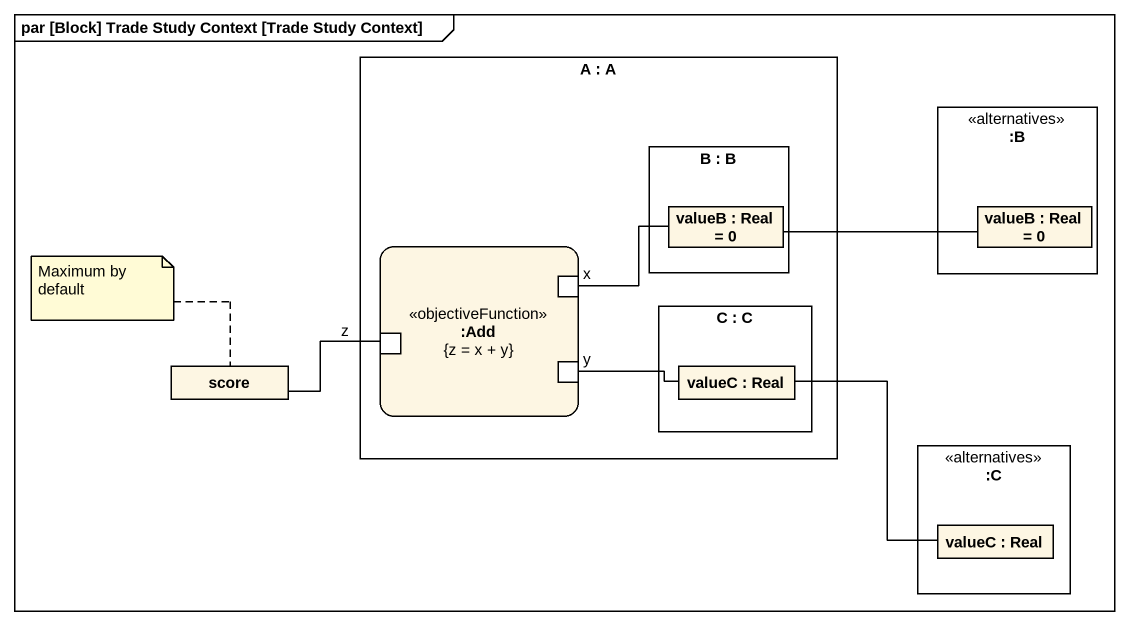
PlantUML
@startuml
mainframe par [Block] Trade Study Context [Trade Study Context]
rectangle "A : A" as A {
  rectangle "B : B" as B {
    rectangle "valueB : Real = 0" as valueB
  }
  rectangle ":Add\n{z = x + y}" as Add <<objectiveFunction>> {
    port z
    port "x" as x_
    port y
  }
  rectangle "C : C" as C {
    rectangle "valueC : Real" as valueC
  }
}
rectangle ":B" as B_2 <<alternatives>> {
  rectangle "valueB : Real = 0" as valueB_2
}
rectangle score
rectangle ":C" as C_2 <<alternatives>> {
  rectangle "valueC : Real" as valueC_2
}
valueB_2 -left- valueB
z -left- score
x_ -right- valueB
y -right- valueC
valueC_2 -up- valueC
note top of score : Maximum by default
@enduml
